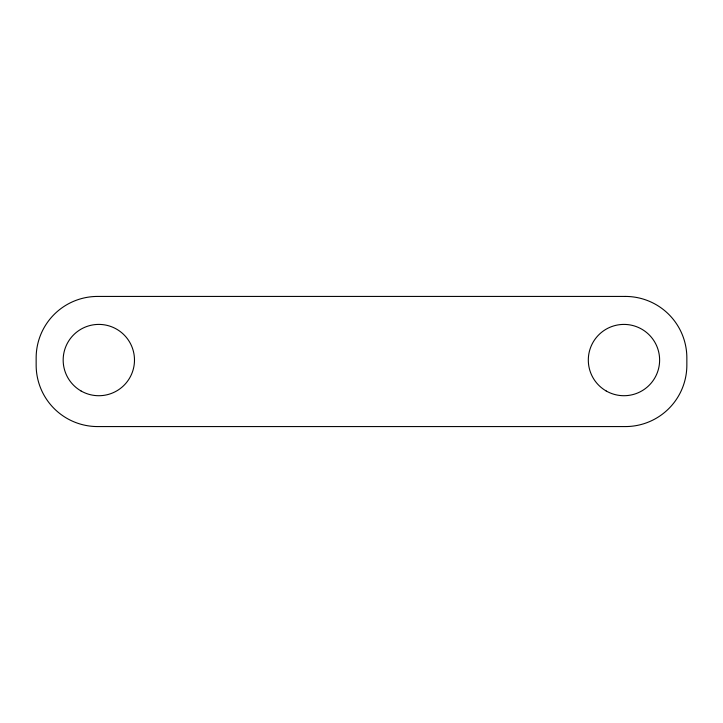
<?xml version="1.0" encoding="UTF-8"?>
<svg xmlns="http://www.w3.org/2000/svg" width="723" height="723" viewBox="0 0 723 723"><rect width="100%" height="100%" fill="white"/><g stroke="black" fill="none" stroke-linecap="round" stroke-linejoin="round"><path stroke-width="1.08" d="M625.368 296.43L97.632 296.43A61.482 61.482 0 0 0 36.15 357.912L36.15 365.088A61.482 61.482 0 0 0 97.632 426.57L625.368 426.57A61.482 61.482 0 0 0 686.85 365.088L686.85 357.912A61.482 61.482 0 0 0 625.368 296.43M80.994 390.944A35.662 35.662 0 0 0 134.487 360.063A35.662 35.662 0 0 0 80.994 329.182A35.662 35.662 0 0 0 80.994 390.944M606.136 390.944A35.662 35.662 0 0 0 659.62 360.063A35.662 35.662 0 0 0 606.136 329.182A35.662 35.662 0 0 0 606.136 390.944"/></g></svg>
